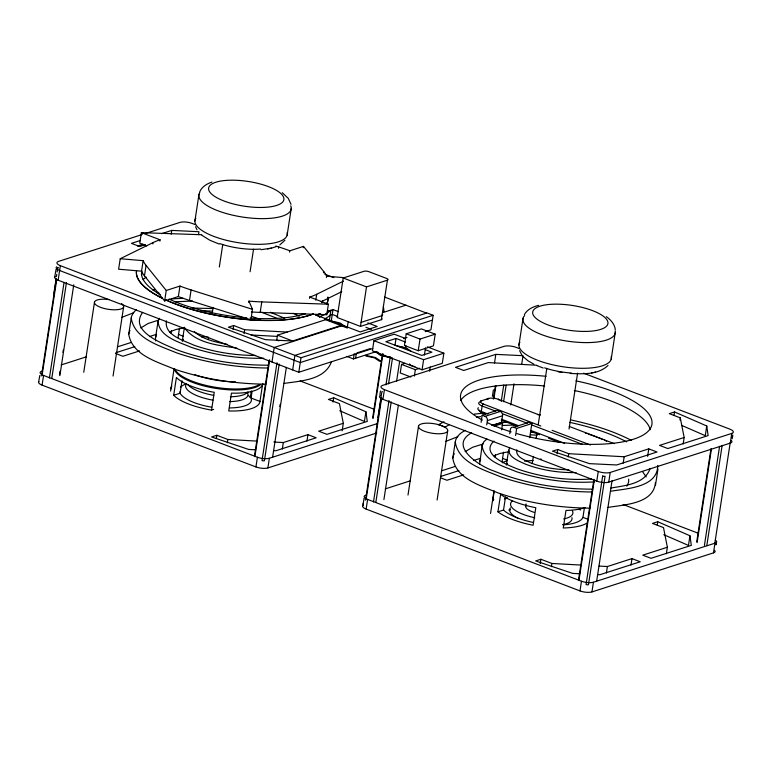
<?xml version="1.0" encoding="UTF-8"?>
<svg xmlns="http://www.w3.org/2000/svg" width="772" height="772" viewBox="0 0 772 772"><rect width="100%" height="100%" fill="white"/><g stroke="black" fill="none" stroke-linecap="round" stroke-linejoin="round"><path stroke-width="1.16" d="M509.703 447.49C505.718 456.599 519.546 461.328 525.79 464.281C541.77 470.322 558.996 472.918 576.037 472.57M607.998 507.426C623.834 504.676 653.826 504.019 655.428 482.5M610.469 491.281C626.266 488.56 657.676 487.711 657.754 465.448M136.326 309.582L133.228 312.882L131.501 316.491L128.731 334.151C131.915 354.995 157.102 361.798 174.096 368.997C203.596 379.042 234.804 383.925 265.935 384.166M131.201 318.006C134.386 338.85 159.572 345.653 176.566 352.852C206.066 362.898 237.274 367.781 268.405 368.022M465.304 430.342C460.701 432.745 455.962 436.479 455.258 441.98L452.788 458.124C455.962 478.968 481.149 485.771 498.152 492.961C527.643 503.016 558.851 507.889 589.982 508.14M455.258 441.98C458.433 462.824 483.619 469.627 500.623 476.826C530.113 486.871 561.321 491.754 592.452 491.996M501.626 429.907L502.62 423.384L502.051 422.38L491.803 425.333M39.797 375.52L38.6 382.179M56.038 269.457L54.658 277.254M53.828 293.707L56.105 278.827M56.453 276.54L56.8 274.253M57.157 271.966L57.852 267.382A1.727 0.569 8.7 0 0 58.296 267.749M41.736 374.343L56.356 278.798M42.103 375.192L56.723 279.647M376.804 432.957L267.894 467.948A8.646 2.847 8.7 0 1 255.928 466.935L42.084 385.122L43.57 375.443A8.646 2.847 8.7 0 1 41.727 371.178M372.828 348.481L298.783 372.258L58.141 280.197L60.361 265.674A8.646 2.847 8.7 0 1 58.527 261.409L142.222 234.524M49.427 377.99L64.047 282.446M51.821 378.193L66.44 282.648M59.502 374.758L60.042 371.216M62.928 352.35L63.294 349.986M59.869 375.607L73.765 284.781M83.762 372.258L94.512 302.006M159.872 241.125L160.074 239.812A93.759 30.832 8.7 0 0 153.059 242.591L120.22 258.726L118.618 269.216L141.546 271.165A93.759 30.832 8.7 0 0 144.46 275.865L164.639 300.974L178.361 296.564A93.759 30.832 8.7 0 0 189.497 300.433L250.861 319.811L252.463 309.321L248.951 301.138A93.759 30.832 8.7 0 0 261.785 301.91L328.389 304.207L326.788 314.696L260.174 312.399A93.759 30.832 8.7 0 1 251.392 311.946M113.05 376.06L123.616 306.995M201.743 234.736L141.373 232.661L139.771 243.151L146.776 245.834M141.546 271.165L143.158 260.666L120.22 258.726M144.46 275.865L146.062 265.375A93.759 30.832 8.7 0 1 143.158 260.666M152.856 243.904L153.059 242.591M171.181 234.273L171.77 230.403L198.964 231.725L198.52 234.63M155.655 340.935L155.481 338.088L158.038 321.393L159.428 318.276M164.639 300.974L166.241 290.475L146.062 265.375M171.075 333.157L171.432 330.802M178.361 296.564L179.972 286.065A93.759 30.832 8.7 0 0 191.099 289.944L252.463 309.321M194.891 221.11L198.983 194.312M178.042 337.653L179.48 328.216M173.69 395.283L176.412 377.489A44.959 14.784 8.7 0 0 214.269 392.292L211.547 410.086A44.959 14.784 8.7 0 1 173.69 395.283L180.088 393.228A36.313 11.947 8.7 0 0 211.653 407.22M182.308 341.07L184.421 327.241M189.497 300.433L191.099 289.944M180.088 393.228L181.999 380.731M208.228 339.477L208.594 337.103M212.232 313.345L213.14 307.401M219.325 267.006L222.77 244.435M216.363 438.515L216.855 435.292L227.846 439.49L256.179 441.053M233.057 329.403L233.655 325.523L244.637 329.731L287.155 332.076M250.08 271.754L253.534 249.182M227.354 442.723L227.846 439.49M244.048 333.6L244.637 329.731M248.748 302.45L248.951 301.138M260.174 312.399L261.785 301.91M251.325 390.97L250.302 397.648A36.313 11.947 8.7 0 0 248.362 395.438M229.863 407.915A36.313 11.947 8.7 0 0 251.064 398.024L252.087 391.336M278.46 248.237L278.663 246.924L275.787 246.017M259.971 401.43L262.702 383.587A44.959 14.784 8.7 0 1 231.465 393.122L228.734 410.965A44.959 14.784 8.7 0 0 259.971 401.43L251.064 398.024M287.136 235.17L291.237 208.372M254.509 455.741L269.129 360.196M254.876 456.59L269.679 359.868M255.928 466.935L257.414 457.246L43.57 375.443M271.985 362.01L274.205 347.487L343.048 325.369M289.596 252.106L289.799 250.794L303.521 246.384L323.7 271.493A93.759 30.832 8.7 0 1 326.614 276.193L326.411 277.505M327.058 319.251L277.457 335.183L276.714 340.027L278.885 340.857M276.994 362.666L262.017 460.575A1.727 0.569 8.7 0 0 264.4 460.768L279.203 364.046M267.894 467.948L269.37 458.259L377.141 423.645M303.328 247.696L303.521 246.384M279.85 406.612L280.207 404.258M272.632 457.005L286.354 367.356M292.675 369.923L294.904 355.4L427.041 312.95L433.15 315.285L430.921 329.818L425.227 331.642M282.34 449.005L283.324 442.549L307.932 434.646L316.173 437.801L275.836 450.761L273.471 450.645M309.485 298.359L309.688 297.046A93.759 30.832 8.7 0 0 316.703 294.267L343.386 281.162M298.783 372.258L301.003 357.735L433.15 315.285M315.806 300.173L316.703 294.267M329.306 320.834L330.908 310.392A105.214 34.595 8.7 0 1 319.84 316.636L316.018 315.179L319.502 313.924M323.497 272.805L323.7 271.493M319.704 317.524L319.84 316.636M306.938 441.111L307.932 434.646M331.227 321.21L333.012 309.591L338.522 311.695M343.212 277.988L337.161 317.495L360.456 326.411L381.368 319.695L387.419 280.178A3.455 1.139 8.7 0 0 386.675 278.47L368.9 271.676A3.455 1.139 8.7 0 0 364.114 271.271L343.212 277.988L366.507 286.894L387.419 280.178M333.041 402.058L333.707 397.754L365.899 411.775L367.279 421.387L326.942 434.337L318.701 431.191L343.308 423.288L339.448 403.64L328.457 399.442L333.707 397.754M347.303 327.367L348.182 321.577M342.15 430.815L343.308 423.288M346.782 356.384L353.441 358.932L354.232 353.759M355.593 358.237L356.384 353.065M360.456 326.411L366.507 286.894M405.232 338.406L394.193 334.189L373.938 340.693L372.384 350.816L422.052 369.817L442.308 363.313L443.861 353.19L427.302 346.85M365.899 411.775L364.413 421.464L339.738 410.714M372.683 417.777L382.43 354.078M373.05 418.627L382.98 353.75M363.11 504.328L364.037 498.355M379.911 394.569L380.461 391.008M377.875 417.681L381.735 392.504M365.793 498.316L381.136 398.043M366.16 499.166L381.686 397.725M714.592 550.32A8.646 2.847 8.7 0 1 713.473 552.877L591.941 591.921A8.646 2.847 8.7 0 1 579.984 590.908L366.14 509.095L367.617 499.407A8.646 2.847 8.7 0 1 365.783 495.142M731.383 440.561A8.646 2.847 8.7 0 1 730.273 443.118L608.741 482.153A8.646 2.847 8.7 0 1 596.775 481.139L382.931 399.327L384.417 389.648A8.646 2.847 8.7 0 1 382.584 385.382L504.106 346.338A8.646 2.847 8.7 0 1 516.072 347.352L519.45 348.645M385.961 384.861L390.294 356.558M388.538 383.887L392.504 357.938M394.994 345.2L396.026 338.454L405.377 342.025M373.484 501.964L389.001 400.523M375.868 502.167L391.211 401.903M396.586 381.3L399.655 361.248M404.789 363.351L401.536 364.403L400.234 372.953L410.839 377.006M406.226 333.784L404.441 345.451L418.231 350.729L433.42 345.856L435.205 334.18L421.415 328.901L406.226 333.784L420.016 339.062L435.205 334.18M405.57 347.95L405.908 345.74M383.916 499.581L398.362 405.213M414.352 376.089L415.336 369.682L419.678 368.283M418.231 350.729L420.016 339.062M422.052 369.817L423.606 359.694L443.861 353.19M424.378 355.033L425.468 347.931M408.002 495.045L418.569 425.97M429.541 371.207L430.197 366.932M437.106 500.034L447.673 430.969A14.784 4.864 8.7 0 0 427.177 423.172A14.784 4.864 8.7 0 0 424.513 431.278A14.784 4.864 8.7 0 0 447.673 430.969M481.081 422.323L482.172 415.22L497.361 410.337L500.285 411.457A3.455 2.731 72.2 0 1 502.553 415.741L501.568 422.197M494.514 362.985L495.827 354.377L523.02 355.689L521.698 364.307M479.586 464.319L482.22 444.826L483.851 441.748L486.881 439.017M486.707 424.928L487.364 420.624A3.455 2.731 72.2 0 0 485.096 416.34L482.172 415.22M492.391 396.306L493.385 389.85M493.356 399.018L495.344 386.039M493.906 398.69L495.885 385.71M501.221 401.488L503.749 384.977M495.132 457.13L495.489 454.776M503.614 401.691L506.142 385.18M490.558 513.467L494.003 490.973M494.186 491.117L492.681 500.98A50.199 16.511 8.7 0 1 493.762 499.31M518.948 345.074L523.04 318.276M502.099 461.627L503.537 452.189M510.755 405.001L514.007 383.771M497.94 511.836L500.623 494.302A50.199 16.511 8.7 0 0 535.807 507.715L533.124 525.259A50.199 16.511 8.7 0 1 497.94 511.836L503.518 510.041A41.833 13.761 8.7 0 0 533.047 522.412M509.742 433.739L510.398 429.435A3.455 2.731 72.2 0 1 513.66 427.263L528.849 422.38L531.85 423.538L529.679 437.743M506.355 465.043L508.651 450.057M503.518 510.041L505.535 496.888M515.571 435.514L516.661 428.412L531.85 423.538M525.722 506.316L526.089 503.933M532.275 463.518L533.365 456.387M536.096 438.554L536.82 433.796M538.277 424.291L546.827 368.418M540.255 563.57L540.911 559.266L551.903 563.463L581.413 565.094M557.046 453.801L557.712 449.497L568.694 453.695L624.172 456.754L648.779 448.86L657.02 452.006L616.693 464.966L589.499 463.644L552.462 451.176L557.712 449.497M569.041 429.039L577.591 373.165M551.401 566.696L551.903 563.463M568.202 456.928L568.694 453.695M563.068 524.854A41.833 13.761 8.7 0 0 582.947 517.365L584.452 507.503M611.192 359.144L615.284 332.346M578.556 579.704L593.9 479.441M578.923 580.563L594.266 480.3M579.984 590.908L581.461 581.219L367.617 499.407M596.775 481.139L598.261 471.451L384.417 389.648M591.941 591.921L593.427 582.233L714.959 543.198A8.646 2.847 8.7 0 0 715.306 540.014M608.741 482.153L610.218 472.464L731.75 433.43A8.646 2.847 8.7 0 0 729.916 429.164L583.603 373.194M596.688 580.978L612.032 480.715M606.387 572.978L607.381 566.523L631.978 558.619L640.22 561.775L599.892 574.725L597.528 574.619M623.187 463.219L624.172 456.754M630.994 565.075L631.978 558.619M647.621 456.387L648.779 448.86M655.486 485.192L657.956 469.048M657.261 524.96L657.754 521.727L689.956 535.749L691.326 545.36L650.999 558.31L642.758 555.155L667.365 547.261L663.505 527.614L652.514 523.416L657.754 521.727M674.062 415.191L674.554 411.958L706.747 425.98L708.127 435.591L667.799 448.542L659.558 445.396L684.156 437.492L680.296 417.855L669.314 413.647L674.554 411.958M679.968 420.007L680.296 417.855M666.371 553.717L667.365 547.261M683.172 443.948L684.156 437.492M689.956 535.749L688.47 545.428L663.785 534.687M706.747 425.98L705.27 435.669L681.657 425.382M696.74 541.751L710.993 448.561M697.106 542.6L711.359 449.42M704.421 545.399L719.581 446.322M706.814 545.601L722.158 445.338M714.862 543.025L730.206 442.752M713.473 552.877L714.959 543.198M730.273 443.118L731.75 433.43M732.387 437.492L732.763 435.07M732.203 438.766L732.57 436.354M128.731 334.151L129.899 330.445M170.602 391.134L171.123 387.718M452.788 458.124L453.608 455.133M716.146 543.691L715.962 544.829L716.599 541.876M158.038 321.393C159.312 336.93 178.824 341.899 190.887 347.207C214.269 355.11 239.079 358.777 263.735 358.247M482.095 445.367C483.639 461.415 503.865 466.327 516.468 471.702C541.5 479.827 568.096 483.504 594.392 481.882M650.111 468.401C645.122 484.14 624.606 485.578 610.932 488.049M331.313 362.097C324.462 380.287 300.163 380.895 283.942 383.452M362.657 506.152L363.294 503.19M155.568 337.538L156.33 335.424M479.624 461.511L480.676 458.886M182.453 340.896L183.418 339.371M516.815 449.844C515.291 457.072 525.105 460.189 530.161 462.708C542.475 467.465 555.724 469.598 568.896 469.801M166.414 320.882C163.925 335.183 183.794 340.491 193.869 345.152C213.661 352.071 234.669 355.352 255.619 355.506M199.649 192.025C201.743 186.843 206.848 183.765 211.933 182.086M627.559 484.97L628.659 481.805L628.669 479.103M453.946 454.409L454.351 453.704M524.391 314.58C527.266 309.369 533.076 306.716 538.605 305.336M506.828 464.242L507.474 463.345M626.777 486.167L627.192 485.578M284.936 240.237L279.821 244.888M142.627 312.38C128.837 331.526 162.998 343.627 176.122 349.533C205.641 360.37 237.236 365.301 268.627 365.185M607.998 365.484C598.117 374.941 582.87 374.015 570.19 373.445M140.793 327.946L148.089 323.497L158.463 320.158M465.188 451.62L472.667 447.249L483.214 443.968M493.926 441.101C479.422 454.505 508.758 465.477 517.916 469.125C541.49 477.241 566.764 480.734 591.641 478.997M471.663 432.783C447.644 446.168 480.454 466.713 494.051 471.055C525.201 483.783 559.121 489.187 592.674 489.158M169.464 332.008L175.958 329.49L184.826 327.714M121.58 317.456L133.797 312.679M449.323 424.658L444.807 427.263A14.784 4.864 8.7 0 0 438.409 424.764L444.016 421.753M445.637 441.43L457.854 436.653M493.839 455.808L500.005 453.463L508.883 451.688M321.258 301.736L341.774 291.652M276.482 246.548L271.57 248.121L261.1 249.684M145.657 233.424L180.059 222.375A8.646 2.847 8.7 0 1 192.016 223.388L195.393 224.671M140.407 240.478L131.443 243.354L139.684 246.509L145.281 244.714M161.695 233.646L171.77 230.403M137.426 246.036L143.023 244.241M166.241 290.475L179.972 286.065M61.22 364.915L86.445 356.809M117.402 346.869L131.153 342.45M149.498 336.553L156.378 334.344M115.771 352.765L134.81 346.647M139.664 350.884L122.893 356.278L115.675 353.518M233.655 325.523L228.406 327.212L265.443 339.67L292.636 340.992L342.237 325.06M327.376 311.396L333.012 309.591M316.018 315.179L320.602 313.702M327.473 311.502L330.908 310.392M330.184 315.101L332.269 314.426L337.779 316.539M382.941 312.554L405.86 305.191M361.074 322.368L381.986 315.651A3.455 1.139 8.7 0 0 382.294 314.503M432.407 320.129L300.26 362.579L59.618 270.518A8.646 2.847 8.7 0 1 56.655 266.803M396.026 338.454L385.894 341.707L421.773 355.429L431.895 352.177L425.517 349.735M357.523 352.698L370.145 348.645M403.582 338.599L406.998 337.499M353.441 358.932L376.225 351.607M211.547 410.086L213.622 409.421M216.855 435.292L211.615 436.971L248.652 449.439L255.744 449.786M495.827 354.377L455.499 367.327L463.74 370.483L488.338 362.579L536.743 365.243M485.443 414.053L482.066 412.759A1.727 0.897 -69.1 0 1 481.303 411.466L482.133 405.995A8.646 2.847 8.7 0 1 480.3 401.729A1.727 1.361 72.2 0 1 481.931 400.639L488.705 398.458A6.919 2.277 8.7 0 1 498.278 399.269L539.946 415.211M485.096 416.34L500.285 411.457M487.364 420.624L502.553 415.741M492.285 425.517L502.051 422.38M493.935 426.24L502.611 423.452M385.276 488.888L410.501 480.782M441.459 470.843L455.21 466.423M473.554 460.527L480.435 458.317M440.937 476.372L458.867 470.621M463.721 474.857L446.94 480.252L440.764 477.887M540.911 559.266L535.672 560.945L572.699 573.413L579.791 573.75M267.498 248.941L271.57 248.121M591.555 372.915L592.703 372.683M594.372 372.345L595.627 372.094M524.497 461.096L533.066 460.498M476.382 417.169L480.628 416.619M201.569 336.959L207.06 336.544M474.269 414.101L483.735 413.155M156.571 292.656L158.752 292.414M152.518 289.857L154.863 289.606M174.713 301.804L192.527 301.041M171.452 298.938L182.993 298.281M502.157 425.478L514.721 425.005M501.173 422.496L507.05 422.255M192.151 308.038L212.628 308.549M200.218 310.73L201.482 310.72M202.737 310.73L211.808 311.126M530.625 434.8L537.167 435.205M250.987 334.961L276.965 336.389M273.886 442.028L283.324 442.549M599.12 566.069L607.381 566.523M530.644 432.098L533.645 432.281M326.614 276.193L343.81 277.65M236.898 348.124C219.094 345.364 196.966 343.685 185.01 328.563M537.437 414.525L540.255 414.853M396.123 345.615L405.937 347.805L411.302 351.424M227.113 344.312C215.677 342.073 203.19 339.69 194.293 331.613M558.214 371.834L562.199 372.5M571.019 419.958C591.863 424.484 612.572 430.583 631.573 440.455M569.755 422.371C589.393 426.675 608.905 432.455 626.719 441.912M585.446 433.179L586.392 433.468M588.245 434.067L590.985 434.974M251.595 316.298L259.923 319.376M261.602 312.255L277.36 318.498M591.873 435.283L597.094 437.193M219.142 244.039L209.849 240.246L201.878 235.286M543.198 368.012L536.752 365.542M270.461 312.255L284.743 318.305M324.829 274.195L333.832 277.64M384.475 297.008L426.559 313.114M141.373 232.661L160.074 239.812M309.688 297.046L328.389 304.207M367.79 322.889L377.161 326.479L360.186 331.931L316.037 315.034M365.938 327.309L371.486 329.432M325.62 314.252L326.788 314.696M373.938 340.693L423.606 359.694M569.225 426.414L614.271 443.649M401.536 364.403L415.336 369.682M481.931 400.639A6.919 2.277 8.7 0 0 483.397 404.055L540.834 426.028M552.096 430.332L590.387 444.981M495.653 411.158L482.133 405.995A1.727 0.897 -69.1 0 1 483.397 404.055M502.408 413.744L527.179 423.22M531.686 424.947L582.368 444.334M488.058 414.053L481.303 411.466A8.646 2.847 8.7 0 1 478.341 407.751M501.568 419.225L518.466 425.681M530.846 430.429L564.641 443.35M501.211 420.084L516.979 426.115M530.489 431.278L539.503 434.732M548.506 438.178L559.768 442.481M277.457 335.183L292.636 340.992M513.66 427.263L516.661 428.412M60.361 265.674L301.003 357.735M178.602 334.44L183.099 336.167M300.154 380.943L374.43 409.363M502.649 458.414L507.156 460.131M623.081 504.483L698.486 533.336M582.947 517.365L588.264 519.402M597.933 437.512L601.214 438.834M541.423 459.272L540.641 458.944M602.015 439.171L602.807 439.509M293.051 313.229L299.333 316.202M604.36 440.194L605.123 440.532M605.875 440.88L606.618 441.227M301.968 313.702L302.923 314.156M533.906 364.21L527.913 360.746L523.204 356.683M340.674 323.42L341.571 324.076A37.963 12.487 8.7 0 0 342.372 324.703L347.342 328.032L325.958 319.849L334.961 321.866A37.963 12.487 8.7 0 0 336.698 322.204L338.483 322.58A3.85 1.264 8.7 0 1 339.429 322.86L339.69 322.966A5.394 1.776 8.7 0 1 340.713 323.41M606.319 316.674C610.729 319.772 614.792 324.23 615.303 329.827M282.262 192.701L288.245 198.317L291.025 204.3M642.507 471.557L646.193 476.922M521.94 355.139L519.614 350.71M197.005 229.815L195.557 226.736M250.417 318.788L250.861 319.811M383.375 306.735L384.07 311.618M141.382 274.909A91.598 30.127 8.7 0 1 142.318 272.96M143.071 279.638A91.598 30.127 8.7 0 1 146.178 277.109M58.141 280.197A8.646 2.847 8.7 0 1 55.179 276.482M330.165 315.237A105.214 34.595 8.7 0 1 324.52 319.019M322.551 300.597A91.598 30.127 8.7 0 1 321.827 302.585M305.326 313.779A91.598 30.127 8.7 0 1 250.099 318.112M246.741 317.861A91.598 30.127 8.7 0 1 169.01 299.063M160.277 294.586A91.598 30.127 8.7 0 1 141.816 271.068M327.888 297.152A96.789 31.835 8.7 0 1 326.836 303.579M313.307 313.857A96.789 31.835 8.7 0 1 165.536 299.719M162.41 298.224A96.789 31.835 8.7 0 1 136.547 270.933M327.868 297.297A96.789 31.835 8.7 0 1 326.817 303.714M313.287 313.992A96.789 31.835 8.7 0 1 165.517 299.854M162.39 298.368A96.789 31.835 8.7 0 1 136.528 271.068M258.929 384.823A44.959 14.784 8.7 0 1 212.261 386.733A44.959 14.784 8.7 0 1 174.887 369.141M180.214 392.398A36.313 11.947 8.7 0 1 179.915 391.761M180.426 387.486A36.313 11.947 8.7 0 1 186.525 383.819M171.847 386.058A44.959 14.784 8.7 0 0 170.998 388.876L173.729 371.033A44.959 14.784 8.7 0 1 174.26 368.755M235.595 381.908A44.959 14.784 8.7 0 1 194.737 374.661M260.482 384.736A44.959 14.784 8.7 0 1 211.972 387.708A44.959 14.784 8.7 0 1 174.308 368.543M247.937 391.935A31.517 10.364 8.7 0 1 230.394 396.76M213.709 395.341A31.517 10.364 8.7 0 1 187.635 384.388M247.436 392.533A31.517 10.364 8.7 0 1 229.651 401.594M212.966 400.176A31.517 10.364 8.7 0 1 186.38 383.838M121.436 303.56A14.784 4.864 8.7 0 1 114.43 309.804A14.784 4.864 8.7 0 1 94.686 303.454A14.784 4.864 8.7 0 1 109.113 299.594M269.37 458.259A8.646 2.847 8.7 0 1 257.414 457.246M42.084 385.122A8.646 2.847 8.7 0 1 38.87 381.648M290.706 205.767A46.687 15.353 8.7 0 1 243.807 217.241A46.687 15.353 8.7 0 1 199.784 192.585M287.155 232.604A46.687 15.353 8.7 0 1 238.23 242.678A46.687 15.353 8.7 0 1 195.856 218.273M260.511 249.038A38.04 12.506 8.7 0 1 219.808 243.624M41.283 375.964A1.727 0.569 8.7 0 1 41.244 375.732M571.927 517.636A31.517 10.364 8.7 0 1 562.749 524.709M518.649 518.61A31.517 10.364 8.7 0 1 510.437 507.812M572.37 510.717A31.517 10.364 8.7 0 1 563.637 518.919M534.774 517.751A31.517 10.364 8.7 0 1 512.174 501.124M534.407 512.434A15.565 5.114 8.7 0 1 526.205 505.351M575.864 380.857A96.789 31.835 8.7 0 1 647.303 432.059A96.789 31.835 8.7 0 1 516.642 433.555M511.17 431.905A96.789 31.835 8.7 0 1 487.489 422.699M482.423 420.103A96.789 31.835 8.7 0 1 467.542 385.46A96.789 31.835 8.7 0 1 546.103 376.302M460.691 400.494A96.789 31.835 8.7 0 1 544.617 385.99M574.387 390.545A96.789 31.835 8.7 0 1 650.246 429.676M610.218 472.464A8.646 2.847 8.7 0 1 598.261 471.451M382.931 399.327A8.646 2.847 8.7 0 1 380.297 395.409M593.427 582.233A8.646 2.847 8.7 0 1 581.461 581.219M366.14 509.095A8.646 2.847 8.7 0 1 363.178 505.38M525.964 423.442A3.455 2.731 72.2 0 1 528.849 422.38M488.116 399.298A8.646 2.847 8.7 0 0 487.084 399.549A1.727 1.361 72.2 0 1 488.705 398.458M498.278 399.269A1.727 0.897 -69.1 0 1 499.069 400.272M482.066 412.759A6.919 2.277 8.7 0 1 479.315 410.279M615.139 330.889A46.687 15.353 8.7 0 1 564.573 340.693A46.687 15.353 8.7 0 1 524.622 315.584M611.212 356.577A46.687 15.353 8.7 0 1 562.286 366.652A46.687 15.353 8.7 0 1 519.903 342.247M571.386 373.03A38.04 12.506 8.7 0 1 544.617 367.858M382.468 391.771A1.727 0.569 8.7 0 1 381.947 391.414M365.542 500.131A1.727 0.569 8.7 0 1 365.301 499.696M502.321 462.785A50.199 16.511 8.7 0 1 507.001 460.807M508.767 510.07A41.833 13.761 8.7 0 1 510.524 509.684M586.807 523.262A50.199 16.511 8.7 0 1 563.29 527.99L565.972 510.456A50.199 16.511 8.7 0 0 585.195 507.619M504.473 498.973A41.833 13.761 8.7 0 1 507.368 497.651M579.212 509.105A41.833 13.761 8.7 0 1 580.312 510.099M398.854 346.493A12.4 4.082 8.7 0 1 409.044 350.392M414.931 366.632A6.716 2.21 8.7 0 1 409.498 363.921M278.663 246.924A93.759 30.832 8.7 0 1 289.799 250.794M381.503 318.421A3.455 1.139 8.7 0 1 381.368 319.695M602.671 476.025L586.064 584.539A1.727 0.569 8.7 0 0 588.457 584.742L605.065 476.227A1.727 0.569 8.7 0 1 602.671 476.025M377.614 352.167L375.964 352.09L380.413 355.332L391.143 357.899C387.399 356.017 380.741 356.461 377.614 352.167M380.914 361.18L379.264 361.103L374.536 357.89L365.812 355.96L365.745 355.381L375.549 357.561L380.914 361.18M225.453 201.531A38.04 12.506 8.7 0 0 283.845 199.726A38.04 12.506 8.7 0 0 229.496 180.223A38.04 12.506 8.7 0 0 225.453 201.531M549.51 325.495A38.04 12.506 8.7 0 0 607.892 323.7A38.04 12.506 8.7 0 0 553.543 304.197A38.04 12.506 8.7 0 0 549.51 325.495"/></g></svg>
